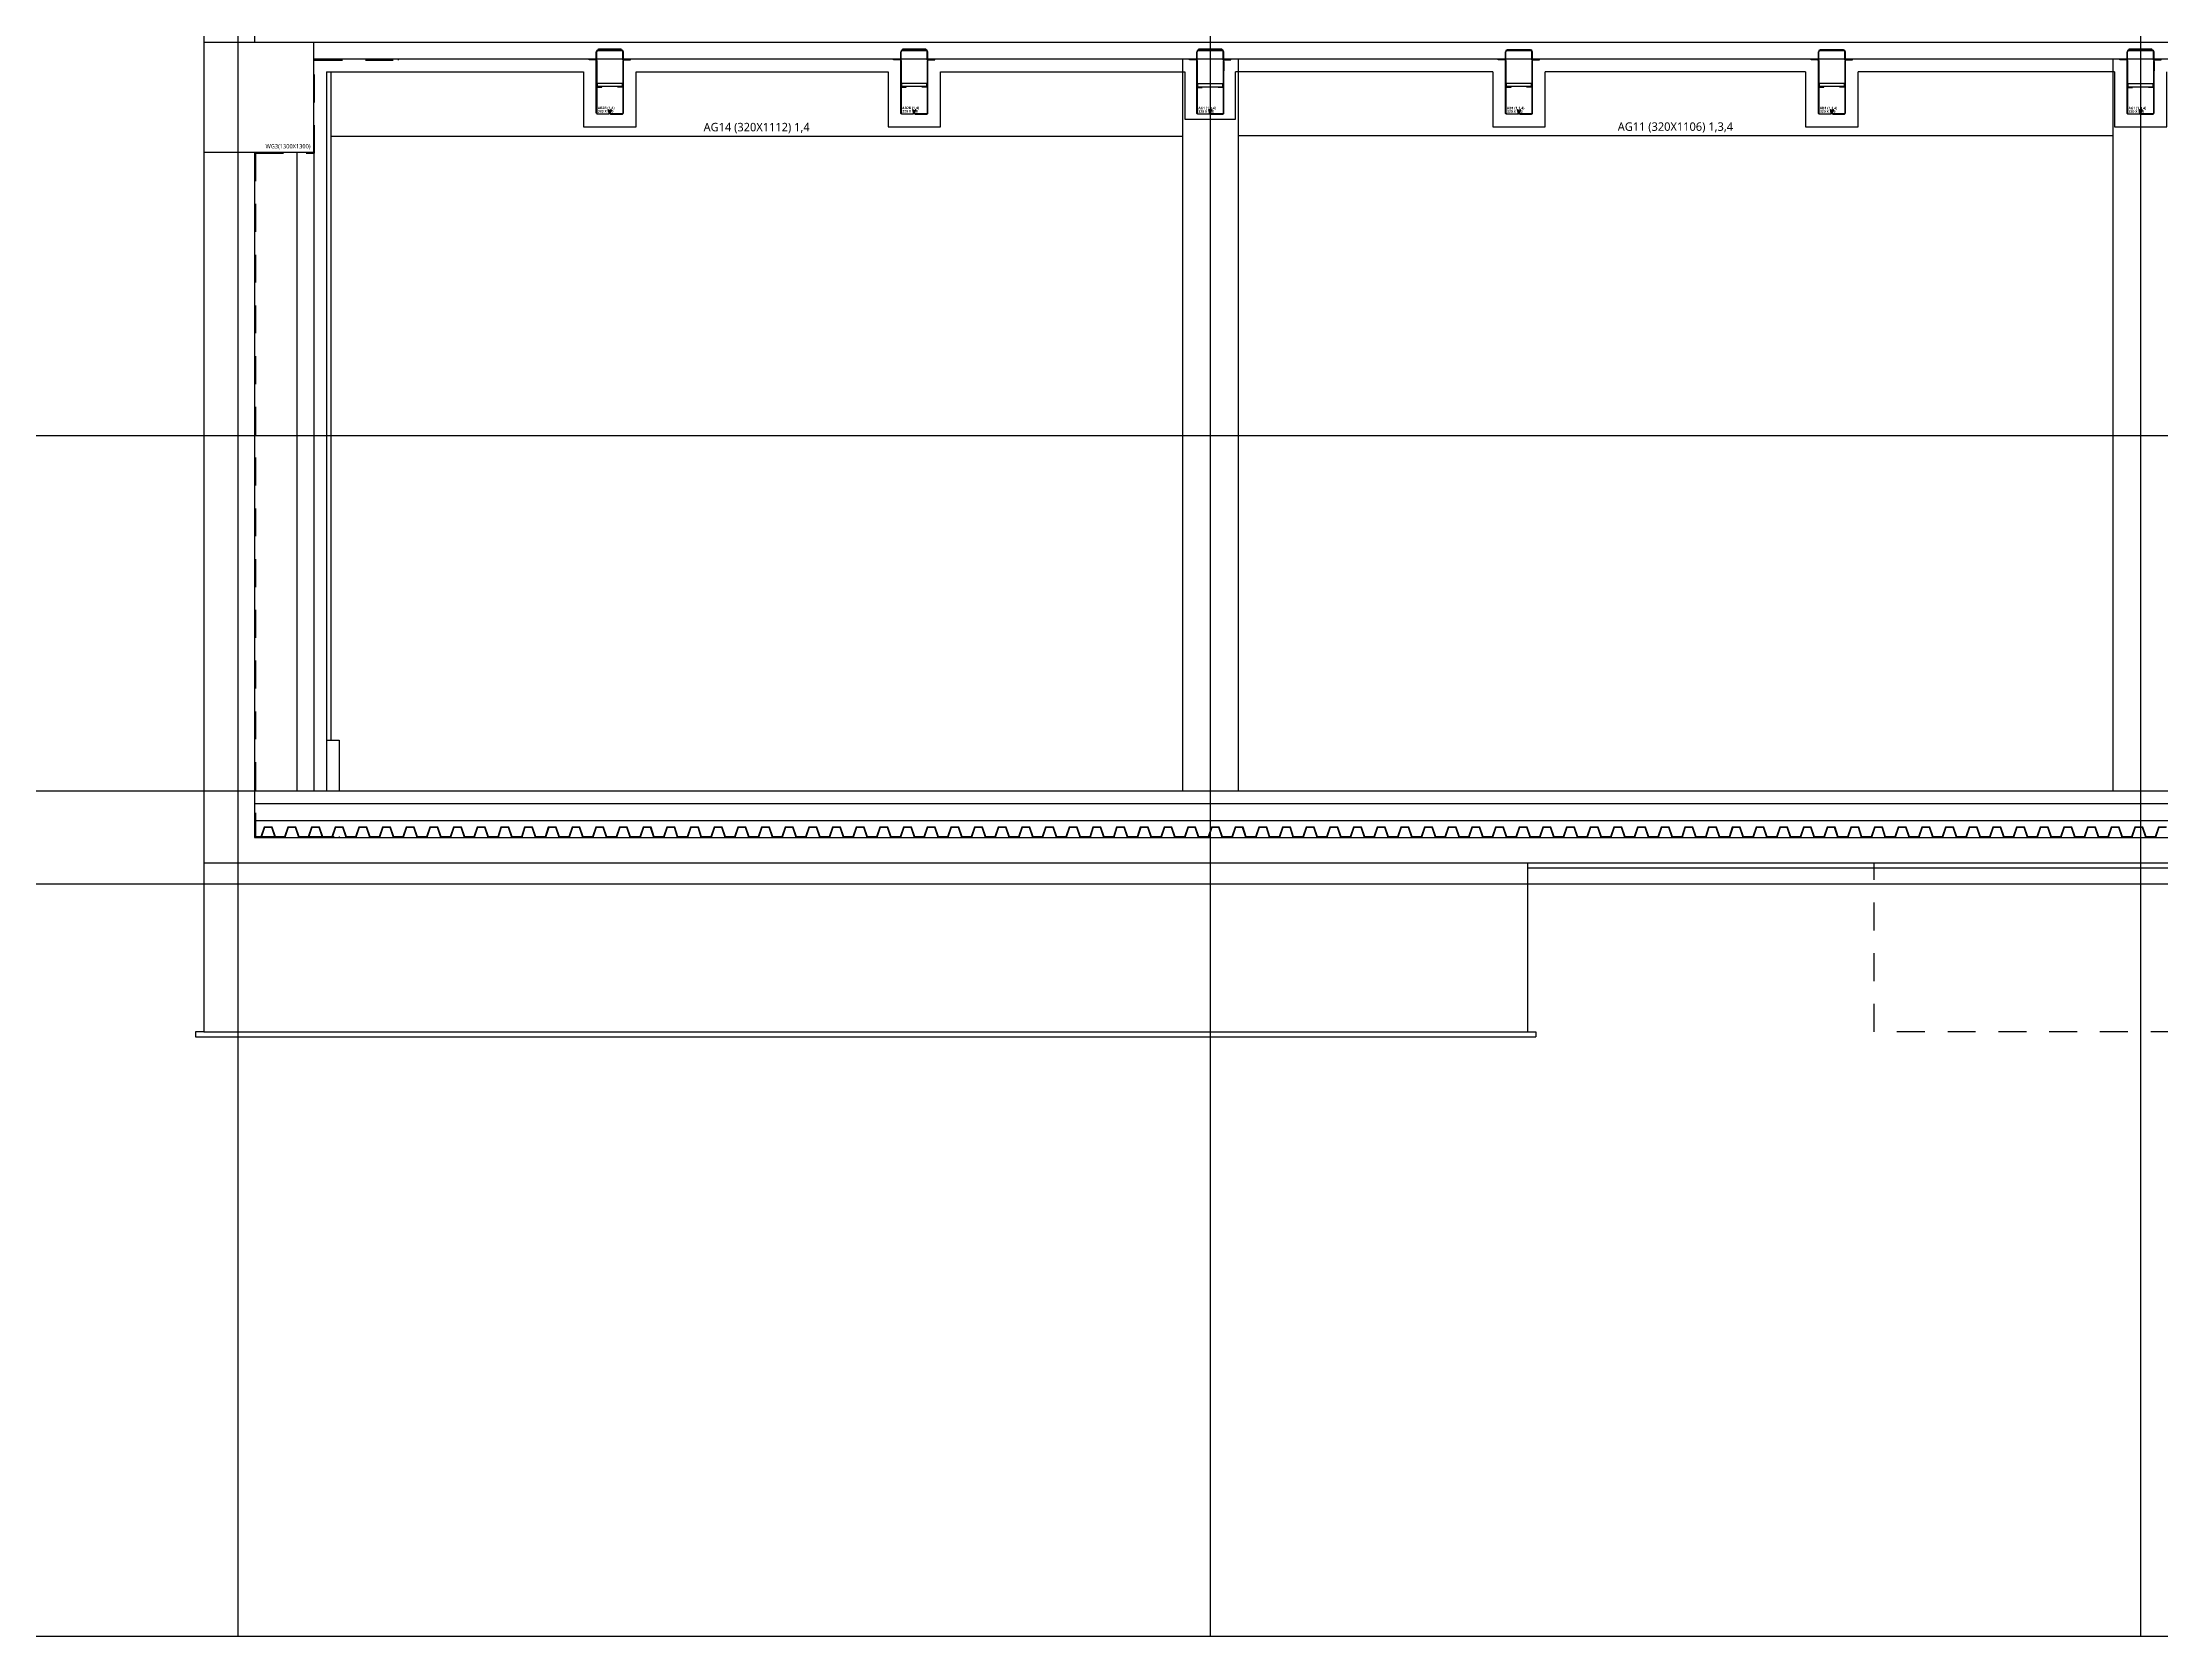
# Model space of a CAD drawing. Header units: millimetres. Extents: x -39468 to 212532, y -94717 to 83483.
# Drawn here: x 37691 to 62749, y 0 to 18850 of the extents above; entities that cross this region are included whole.
import ezdxf
from ezdxf.enums import TextEntityAlignment as Align

# ---------------------------------------------------------------- set-up
doc = ezdxf.new("R2010")
doc.units = ezdxf.units.MM
doc.header["$LTSCALE"] = 300
doc.header["$MEASUREMENT"] = 0
for name, pattern in [('HID', [2, 1.1, -0.9]), ('주단면도-1$0$HID', [2, 1.1, -0.9]), ('주단면도-1$0$STD_CENTER', [66, 60, -2, 2, -2])]:
    doc.linetypes.add(name, pattern=pattern)
doc.layers.get('0').update_dxf_attribs({"linetype": 'CONTINUOUS'})
for name, color, linetype in [('##좌굴방지', 6, 'CONTINUOUS'), ('7FIN', 5, 'CONTINUOUS'), ('HID', 7, 'HID'), ('갈바륨 V-115', 141, 'CONTINUOUS'), ('주단면도-1$0$A-FIN-TYP1', 6, 'CONTINUOUS'), ('주단면도-1$0$A-ST-AXIS-CEN', 252, '주단면도-1$0$STD_CENTER'), ('주단면도-1$0$A-ST-CONC', 2, 'CONTINUOUS'), ('주단면도-1$0$A-WALL-MASN', 3, 'CONTINUOUS'), ('주단면도-1$0$HID', 7, '주단면도-1$0$HID'), ('주단면도-1$0$저온단열', 160, 'CONTINUOUS'), ('충돌방지대 IN', 4, 'CONTINUOUS')]:
    doc.layers.add(name, color=color, linetype=linetype)
doc.layers.add('A-ELEV-LIN2', color=7, linetype='CONTINUOUS', lineweight=25)
doc.layers.add('A-XXXX-NPLT', color=144, linetype='CONTINUOUS', lineweight=15, plot=False)
doc.layers.add('Defpoint', color=161, linetype='CONTINUOUS', plot=False)
doc.layers.add('주단면도-1$0$Defpoint', color=161, linetype='CONTINUOUS', plot=False)
doc.styles.get("Standard").update_dxf_attribs({"font": 'NanumGothicBold.ttf'})
doc.styles.add('맑은고딕', font='malgun.ttf')
pattern_1 = [(45, (-1421.6069, -6790.6264), (-0.25, 0.25), [])]
pattern_2 = [(45, (-26621.6069, -1604.5902), (-0.25, 0.25), [])]

# ---------------------------------------------------------------- blocks, each defined once
blk = doc.blocks.new('G$CA8601C80')
h = blk.add_hatch()
h.set_pattern_fill('ANSI31', color=252, scale=0.1, angle=45, style=0)
h.set_pattern_definition(pattern_1)
h.paths.add_polyline_path([(219, 760), (269, 760), (269, 754), (219, 754)])
h = blk.add_hatch()
h.set_pattern_fill('ANSI31', color=252, scale=0.1, angle=45, style=0)
h.set_pattern_definition(pattern_1)
h.paths.add_polyline_path([(84, 645), (84, 695), (90, 695), (90, 645)])
h = blk.add_hatch()
h.set_pattern_fill('ANSI31', color=252, scale=0.1, angle=45, style=0)
h.set_pattern_definition(pattern_1)
h.paths.add_polyline_path([(404, 645), (404, 695), (398, 695), (398, 645)])
at = {"layer": '##좌굴방지'}
for points in [[(398, 327), (90, 327), (90, 321), (150, 321), (150, 327)], [(98, 327), (98, 367), (390, 367), (390, 327)], [(398, 327), (398, 321), (338, 321), (338, 327)]]:
    blk.add_lwpolyline(points, dxfattribs=at)
at = {"color": 2, "linetype": 'Continuous'}
for p, q in [((105, 760), (383, 760)), ((105, 754), (383, 754)), ((84, 645), (84, 739)), ((84, 645), (90, 645)), ((90, 645), (90, 739)), ((398, 645), (398, 739)), ((404, 645), (398, 645)), ((404, 645), (404, 739))]:
    blk.add_line(p, q, dxfattribs=at)
at = {"color": 3, "linetype": 'Continuous'}
for p, q in [((109, 760), (109, 775)), ((109, 775), (379, 775)), ((109, 760), (379, 760)), ((379, 760), (379, 775))]:
    blk.add_line(p, q, dxfattribs=at)
at = {"color": 7, "linetype": 'Continuous'}
blk.add_line((84, 625), (84, 515), dxfattribs=at)
at = {"color": 2, "linetype": 'Continuous'}
for points in [[(226, 54), (231, 56), (243, 24, -0.520567), (226, 0), (102, 0, -0.414214), (84, 18), (84, 630, 0.413373), (70, 644), (0, 644), (0, 650), (70, 650, -0.413938), (90, 630), (90, 18, 0.414214), (102, 6), (226, 6, 0.520567), (237, 22)], [(262, 54), (257, 56), (245, 24, 0.520567), (262, 0), (386, 0, 0.414214), (404, 18), (404, 630, -0.413373), (418, 644), (488, 644), (488, 650), (418, 650, 0.413938), (398, 630), (398, 18, -0.414214), (386, 6), (262, 6, -0.520567), (251, 22)]]:
    blk.add_lwpolyline(points, format="xyb", close=True, dxfattribs=at)
for centre, radius, start, end in [((105, 739), 21, 90, 180), ((105, 739), 15, 90, 180), ((383, 739), 21, 0, 90), ((383, 739), 15, 0, 90)]:
    blk.add_arc(centre, radius, start, end, dxfattribs=at)
at = {"layer": 'Defpoint', "linetype": 'Continuous'}
for s, p in [('AB2B (1,4)', (102, 76, 103000)), ('320 X 850', (102, 36, 103000))]:
    blk.add_text(s, height=30, dxfattribs=at).set_placement(p, align=Align.MIDDLE_LEFT)
blk = doc.blocks.new('G$C1F1A67B9')
h = blk.add_hatch()
h.set_pattern_fill('ANSI31', color=252, scale=0.1, angle=45, style=0)
h.set_pattern_definition(pattern_2)
h.paths.add_polyline_path([(219, 760), (269, 760), (269, 754), (219, 754)])
h = blk.add_hatch()
h.set_pattern_fill('ANSI31', color=252, scale=0.1, angle=45, style=0)
h.set_pattern_definition(pattern_2)
h.paths.add_polyline_path([(84, 645), (84, 695), (90, 695), (90, 645)])
h = blk.add_hatch()
h.set_pattern_fill('ANSI31', color=252, scale=0.1, angle=45, style=0)
h.set_pattern_definition(pattern_2)
h.paths.add_polyline_path([(404, 645), (404, 695), (398, 695), (398, 645)])
at = {"layer": '##좌굴방지'}
for points in [[(398, 322), (90, 322), (90, 316), (150, 316), (150, 322)], [(98, 322), (98, 362), (390, 362), (390, 322)], [(398, 322), (398, 316), (338, 316), (338, 322)]]:
    blk.add_lwpolyline(points, dxfattribs=at)
at = {"color": 2, "linetype": 'Continuous'}
for p, q in [((105, 760), (383, 760)), ((105, 754), (383, 754)), ((84, 645), (84, 739)), ((84, 645), (90, 645)), ((90, 645), (90, 739)), ((398, 645), (398, 739)), ((404, 645), (398, 645)), ((404, 645), (404, 739))]:
    blk.add_line(p, q, dxfattribs=at)
at = {"color": 3, "linetype": 'Continuous'}
for p, q in [((109, 760), (109, 772)), ((109, 772), (379, 772)), ((109, 760), (379, 760)), ((379, 760), (379, 772))]:
    blk.add_line(p, q, dxfattribs=at)
at = {"color": 7, "linetype": 'Continuous'}
for p, q in [((84, 625), (84, 515)), ((404, 625), (404, 515))]:
    blk.add_line(p, q, dxfattribs=at)
at = {"color": 2, "linetype": 'Continuous'}
for points in [[(226, 54), (231, 56), (243, 24, -0.520567), (226, 0), (102, 0, -0.414214), (84, 18), (84, 630, 0.413373), (70, 644), (0, 644), (0, 650), (70, 650, -0.413938), (90, 630), (90, 18, 0.414214), (102, 6), (226, 6, 0.520567), (237, 22)], [(262, 54), (257, 56), (245, 24, 0.520567), (262, 0), (386, 0, 0.414214), (404, 18), (404, 630, -0.413373), (418, 644), (488, 644), (488, 650), (418, 650, 0.413938), (398, 630), (398, 18, -0.414214), (386, 6), (262, 6, -0.520567), (251, 22)]]:
    blk.add_lwpolyline(points, format="xyb", close=True, dxfattribs=at)
for centre, radius, start, end in [((105, 739), 21, 90, 180), ((105, 739), 15, 90, 180), ((383, 739), 21, 0, 90), ((383, 739), 15, 0, 90)]:
    blk.add_arc(centre, radius, start, end, dxfattribs=at)
at = {"layer": 'Defpoint', "linetype": 'Continuous'}
for s, p in [('AG1 (1,3,4)', (102, 73)), ('320 X 850', (102, 33))]:
    blk.add_text(s, height=30, dxfattribs=at).set_placement(p, align=Align.MIDDLE_LEFT)
blk = doc.blocks.new('G$C4525D29B')
h = blk.add_hatch()
h.set_pattern_fill('ANSI31', color=252, scale=0.1, angle=45, style=0)
h.set_pattern_definition(pattern_1)
h.paths.add_polyline_path([(219, 760), (269, 760), (269, 754), (219, 754)])
h = blk.add_hatch()
h.set_pattern_fill('ANSI31', color=252, scale=0.1, angle=45, style=0)
h.set_pattern_definition(pattern_1)
h.paths.add_polyline_path([(84, 645), (84, 695), (90, 695), (90, 645)])
h = blk.add_hatch()
h.set_pattern_fill('ANSI31', color=252, scale=0.1, angle=45, style=0)
h.set_pattern_definition(pattern_1)
h.paths.add_polyline_path([(404, 645), (404, 695), (398, 695), (398, 645)])
at = {"layer": '##좌굴방지'}
for points in [[(398, 327), (90, 327), (90, 321), (150, 321), (150, 327)], [(98, 327), (98, 367), (390, 367), (390, 327)], [(398, 327), (398, 321), (338, 321), (338, 327)]]:
    blk.add_lwpolyline(points, dxfattribs=at)
at = {"color": 2, "linetype": 'Continuous'}
for p, q in [((105, 760), (383, 760)), ((105, 754), (383, 754)), ((84, 645), (84, 739)), ((84, 645), (90, 645)), ((90, 645), (90, 739)), ((398, 645), (398, 739)), ((404, 645), (398, 645)), ((404, 645), (404, 739))]:
    blk.add_line(p, q, dxfattribs=at)
at = {"color": 3, "linetype": 'Continuous'}
for p, q in [((109, 760), (109, 766)), ((109, 766), (379, 766)), ((109, 760), (379, 760)), ((379, 760), (379, 766))]:
    blk.add_line(p, q, dxfattribs=at)
at = {"color": 7, "linetype": 'Continuous'}
blk.add_line((84, 625), (84, 515), dxfattribs=at)
at = {"color": 2, "linetype": 'Continuous'}
for points in [[(226, 54), (231, 56), (243, 24, -0.520567), (226, 0), (102, 0, -0.414214), (84, 18), (84, 630, 0.413373), (70, 644), (0, 644), (0, 650), (70, 650, -0.413938), (90, 630), (90, 18, 0.414214), (102, 6), (226, 6, 0.520567), (237, 22)], [(262, 54), (257, 56), (245, 24, 0.520567), (262, 0), (386, 0, 0.414214), (404, 18), (404, 630, -0.413373), (418, 644), (488, 644), (488, 650), (418, 650, 0.413938), (398, 630), (398, 18, -0.414214), (386, 6), (262, 6, -0.520567), (251, 22)]]:
    blk.add_lwpolyline(points, format="xyb", close=True, dxfattribs=at)
for centre, radius, start, end in [((105, 739), 21, 90, 180), ((105, 739), 15, 90, 180), ((383, 739), 21, 0, 90), ((383, 739), 15, 0, 90)]:
    blk.add_arc(centre, radius, start, end, dxfattribs=at)
at = {"layer": 'Defpoint', "linetype": 'Continuous'}
for s, p in [('AB1 (1,3,4)', (102, 73)), ('320 X 850', (102, 33))]:
    blk.add_text(s, height=30, dxfattribs=at).set_placement(p, align=Align.MIDDLE_LEFT)

msp = doc.modelspace()

# ---------------------------------------------------------------- linework, layer by layer
msp.add_line((62171, 18650), (62171, 10000))
at = {"layer": '7FIN'}
for points in [[(62807, 9570), (62713, 9570), (62674, 9455), (62566, 9455), (62527, 9570), (62433, 9570), (62394, 9455), (62286, 9455), (62247, 9570), (62153, 9570), (62114, 9455), (62006, 9455), (61967, 9570), (61873, 9570), (61834, 9455), (61726, 9455), (61687, 9570), (61593, 9570), (61554, 9455), (61446, 9455), (61407, 9570), (61313, 9570), (61274, 9455), (61166, 9455), (61127, 9570), (61033, 9570), (60994, 9455), (60886, 9455), (60847, 9570), (60753, 9570), (60714, 9455), (60606, 9455), (60567, 9570), (60473, 9570), (60434, 9455), (60326, 9455), (60287, 9570), (60193, 9570), (60154, 9455), (60046, 9455), (60007, 9570), (59913, 9570), (59874, 9455), (59766, 9455), (59727, 9570), (59633, 9570), (59594, 9455), (59486, 9455), (59447, 9570), (59353, 9570), (59314, 9455), (59206, 9455), (59167, 9570), (59073, 9570), (59034, 9455), (58926, 9455), (58887, 9570), (58793, 9570), (58754, 9455), (58646, 9455), (58607, 9570), (58513, 9570), (58474, 9455), (58366, 9455), (58327, 9570), (58233, 9570), (58194, 9455), (58086, 9455), (58047, 9570), (57953, 9570), (57914, 9455), (57806, 9455), (57767, 9570), (57673, 9570), (57634, 9455), (57526, 9455), (57487, 9570), (57393, 9570), (57354, 9455), (57246, 9455), (57207, 9570), (57113, 9570), (57074, 9455), (56966, 9455), (56927, 9570), (56833, 9570), (56794, 9455), (56686, 9455), (56647, 9570), (56553, 9570), (56514, 9455), (56406, 9455), (56367, 9570), (56273, 9570), (56234, 9455), (56126, 9455), (56087, 9570), (55993, 9570), (55954, 9455), (55846, 9455), (55807, 9570), (55713, 9570), (55674, 9455), (55566, 9455), (55527, 9570), (55433, 9570), (55394, 9455), (55286, 9455), (55247, 9570), (55153, 9570), (55114, 9455), (55006, 9455), (54967, 9570), (54873, 9570), (54834, 9455), (54726, 9455), (54687, 9570), (54593, 9570), (54554, 9455), (54446, 9455), (54407, 9570), (54313, 9570), (54274, 9455), (54166, 9455), (54127, 9570), (54033, 9570), (53994, 9455), (53886, 9455), (53847, 9570), (53753, 9570), (53714, 9455), (53606, 9455), (53567, 9570), (53473, 9570), (53434, 9455), (53326, 9455), (53287, 9570), (53193, 9570), (53154, 9455), (53046, 9455), (53007, 9570), (52913, 9570), (52874, 9455), (52766, 9455), (52727, 9570), (52633, 9570), (52594, 9455), (52486, 9455), (52447, 9570), (52353, 9570), (52314, 9455), (52206, 9455), (52167, 9570), (52073, 9570), (52034, 9455), (51926, 9455), (51887, 9570), (51793, 9570), (51754, 9455), (51646, 9455), (51607, 9570), (51513, 9570), (51474, 9455), (51366, 9455), (51327, 9570), (51233, 9570), (51194, 9455), (51086, 9455), (51047, 9570), (50953, 9570), (50914, 9455), (50806, 9455), (50767, 9570), (50673, 9570), (50634, 9455), (50526, 9455), (50487, 9570), (50393, 9570), (50354, 9455), (50246, 9455), (50207, 9570), (50113, 9570), (50074, 9455), (49966, 9455), (49927, 9570), (49833, 9570), (49794, 9455), (49686, 9455), (49647, 9570), (49553, 9570), (49514, 9455), (49406, 9455), (49367, 9570), (49273, 9570), (49234, 9455), (49126, 9455), (49087, 9570), (48993, 9570), (48954, 9455), (48846, 9455), (48807, 9570), (48713, 9570), (48674, 9455), (48566, 9455), (48527, 9570), (48433, 9570), (48394, 9455), (48286, 9455), (48247, 9570), (48153, 9570), (48114, 9455), (48006, 9455), (47967, 9570), (47873, 9570), (47834, 9455), (47726, 9455), (47687, 9570), (47593, 9570), (47554, 9455), (47446, 9455), (47407, 9570), (47313, 9570), (47274, 9455), (47166, 9455), (47127, 9570), (47033, 9570), (46994, 9455), (46886, 9455), (46847, 9570), (46753, 9570), (46714, 9455), (46606, 9455), (46567, 9570), (46473, 9570), (46434, 9455), (46326, 9455), (46287, 9570), (46193, 9570), (46154, 9455), (46046, 9455), (46007, 9570), (45913, 9570), (45874, 9455), (45766, 9455), (45727, 9570), (45633, 9570), (45594, 9455), (45486, 9455), (45447, 9570), (45353, 9570), (45314, 9455), (45206, 9455), (45167, 9570), (45073, 9570), (45034, 9455), (44926, 9455), (44887, 9570), (44793, 9570), (44754, 9455), (44646, 9455), (44607, 9570), (44513, 9570), (44474, 9455), (44366, 9455), (44327, 9570), (44233, 9570), (44194, 9455), (44086, 9455), (44047, 9570), (43953, 9570), (43914, 9455), (43806, 9455), (43767, 9570), (43673, 9570), (43634, 9455), (43526, 9455), (43487, 9570), (43393, 9570), (43354, 9455), (43246, 9455), (43207, 9570), (43113, 9570), (43074, 9455), (42966, 9455), (42927, 9570), (42833, 9570), (42794, 9455), (42686, 9455), (42647, 9570), (42553, 9570), (42514, 9455), (42406, 9455), (42367, 9570), (42273, 9570), (42234, 9455), (42126, 9455), (42087, 9570), (41993, 9570), (41954, 9455), (41846, 9455), (41807, 9570), (41713, 9570), (41674, 9455), (41566, 9455), (41527, 9570), (41433, 9570), (41394, 9455), (41286, 9455), (41247, 9570), (41153, 9570), (41114, 9455), (41006, 9455), (40967, 9570), (40873, 9570), (40834, 9455), (40726, 9455), (40687, 9570), (40593, 9570), (40554, 9455), (40446, 9455), (40407, 9570), (40313, 9570), (40274, 9455), (40200, 9455)], [(62803, 9565), (62717, 9565), (62678, 9450), (62562, 9450), (62523, 9565), (62437, 9565), (62398, 9450), (62282, 9450), (62243, 9565), (62157, 9565), (62118, 9450), (62002, 9450), (61963, 9565), (61877, 9565), (61838, 9450), (61722, 9450), (61683, 9565), (61597, 9565), (61558, 9450), (61442, 9450), (61403, 9565), (61317, 9565), (61278, 9450), (61162, 9450), (61123, 9565), (61037, 9565), (60998, 9450), (60882, 9450), (60843, 9565), (60757, 9565), (60718, 9450), (60602, 9450), (60563, 9565), (60477, 9565), (60438, 9450), (60322, 9450), (60283, 9565), (60197, 9565), (60158, 9450), (60042, 9450), (60003, 9565), (59917, 9565), (59878, 9450), (59762, 9450), (59723, 9565), (59637, 9565), (59598, 9450), (59482, 9450), (59443, 9565), (59357, 9565), (59318, 9450), (59202, 9450), (59163, 9565), (59077, 9565), (59038, 9450), (58922, 9450), (58883, 9565), (58797, 9565), (58758, 9450), (58642, 9450), (58603, 9565), (58517, 9565), (58478, 9450), (58362, 9450), (58323, 9565), (58237, 9565), (58198, 9450), (58082, 9450), (58043, 9565), (57957, 9565), (57918, 9450), (57802, 9450), (57763, 9565), (57677, 9565), (57638, 9450), (57522, 9450), (57483, 9565), (57397, 9565), (57358, 9450), (57242, 9450), (57203, 9565), (57117, 9565), (57078, 9450), (56962, 9450), (56923, 9565), (56837, 9565), (56798, 9450), (56682, 9450), (56643, 9565), (56557, 9565), (56518, 9450), (56402, 9450), (56363, 9565), (56277, 9565), (56238, 9450), (56122, 9450), (56083, 9565), (55997, 9565), (55958, 9450), (55842, 9450), (55803, 9565), (55717, 9565), (55678, 9450), (55562, 9450), (55523, 9565), (55437, 9565), (55398, 9450), (55282, 9450), (55243, 9565), (55157, 9565), (55118, 9450), (55002, 9450), (54963, 9565), (54877, 9565), (54838, 9450), (54722, 9450), (54683, 9565), (54597, 9565), (54558, 9450), (54442, 9450), (54403, 9565), (54317, 9565), (54278, 9450), (54162, 9450), (54123, 9565), (54037, 9565), (53998, 9450), (53882, 9450), (53843, 9565), (53757, 9565), (53718, 9450), (53602, 9450), (53563, 9565), (53477, 9565), (53438, 9450), (53322, 9450), (53283, 9565), (53197, 9565), (53158, 9450), (53042, 9450), (53003, 9565), (52917, 9565), (52878, 9450), (52762, 9450), (52723, 9565), (52637, 9565), (52598, 9450), (52482, 9450), (52443, 9565), (52357, 9565), (52318, 9450), (52202, 9450), (52163, 9565), (52077, 9565), (52038, 9450), (51922, 9450), (51883, 9565), (51797, 9565), (51758, 9450), (51642, 9450), (51603, 9565), (51517, 9565), (51478, 9450), (51362, 9450), (51323, 9565), (51237, 9565), (51198, 9450), (51082, 9450), (51043, 9565), (50957, 9565), (50918, 9450), (50802, 9450), (50763, 9565), (50677, 9565), (50638, 9450), (50522, 9450), (50483, 9565), (50397, 9565), (50358, 9450), (50242, 9450), (50203, 9565), (50117, 9565), (50078, 9450), (49962, 9450), (49923, 9565), (49837, 9565), (49798, 9450), (49682, 9450), (49643, 9565), (49557, 9565), (49518, 9450), (49402, 9450), (49363, 9565), (49277, 9565), (49238, 9450), (49122, 9450), (49083, 9565), (48997, 9565), (48958, 9450), (48842, 9450), (48803, 9565), (48717, 9565), (48678, 9450), (48562, 9450), (48523, 9565), (48437, 9565), (48398, 9450), (48282, 9450), (48243, 9565), (48157, 9565), (48118, 9450), (48002, 9450), (47963, 9565), (47877, 9565), (47838, 9450), (47722, 9450), (47683, 9565), (47597, 9565), (47558, 9450), (47442, 9450), (47403, 9565), (47317, 9565), (47278, 9450), (47162, 9450), (47123, 9565), (47037, 9565), (46998, 9450), (46882, 9450), (46843, 9565), (46757, 9565), (46718, 9450), (46602, 9450), (46563, 9565), (46477, 9565), (46438, 9450), (46322, 9450), (46283, 9565), (46197, 9565), (46158, 9450), (46042, 9450), (46003, 9565), (45917, 9565), (45878, 9450), (45762, 9450), (45723, 9565), (45637, 9565), (45598, 9450), (45482, 9450), (45443, 9565), (45357, 9565), (45318, 9450), (45202, 9450), (45163, 9565), (45077, 9565), (45038, 9450), (44922, 9450), (44883, 9565), (44797, 9565), (44758, 9450), (44642, 9450), (44603, 9565), (44517, 9565), (44478, 9450), (44362, 9450), (44323, 9565), (44237, 9565), (44198, 9450), (44082, 9450), (44043, 9565), (43957, 9565), (43918, 9450), (43802, 9450), (43763, 9565), (43677, 9565), (43638, 9450), (43522, 9450), (43483, 9565), (43397, 9565), (43358, 9450), (43242, 9450), (43203, 9565), (43117, 9565), (43078, 9450), (42962, 9450), (42923, 9565), (42837, 9565), (42798, 9450), (42682, 9450), (42643, 9565), (42557, 9565), (42518, 9450), (42402, 9450), (42363, 9565), (42277, 9565), (42238, 9450), (42122, 9450), (42083, 9565), (41997, 9565), (41958, 9450), (41842, 9450), (41803, 9565), (41717, 9565), (41678, 9450), (41562, 9450), (41523, 9565), (41437, 9565), (41398, 9450), (41282, 9450), (41243, 9565), (41157, 9565), (41118, 9450), (41002, 9450), (40963, 9565), (40877, 9565), (40838, 9450), (40722, 9450), (40683, 9565), (40597, 9565), (40558, 9450), (40442, 9450), (40403, 9565), (40317, 9565), (40278, 9450), (40200, 9450)]]:
    msp.add_lwpolyline(points, dxfattribs=at)
at = {"layer": 'A-ELEV-LIN2'}
for p, q in [((51171, 18650), (51171, 10000)), ((51829, 18650), (51829, 10000)), ((51171, 17738), (41100, 17738)), ((62171, 17744), (51829, 17744))]:
    msp.add_line(p, q, dxfattribs=at)
at = {"layer": 'HID', "color": 8}
for p, q in [((40210, 17540), (40210, 9460)), ((40210, 9460), (41200, 9460)), ((41200, 9460), (41200, 9450))]:
    msp.add_line(p, q, dxfattribs=at)
msp.add_lwpolyline([(40210, 17540), (40910, 17540), (40910, 18640), (41900, 18640), (41900, 18650)], dxfattribs=at)
at = {"layer": '갈바륨 V-115'}
msp.add_line((41100, 18500), (41100, 10600), dxfattribs=at)
at = {"layer": '주단면도-1$0$A-FIN-TYP1'}
for p, q in [((40200, 10000), (84100, 10000)), ((55250, 9090), (84100, 9090)), ((39600, 7150), (39500, 7150)), ((39500, 7150), (39500, 7090)), ((39500, 7090), (55350, 7090)), ((55250, 7150), (55350, 7150)), ((55350, 7150), (55350, 7090))]:
    msp.add_line(p, q, dxfattribs=at)
at = {"layer": '주단면도-1$0$A-ST-AXIS-CEN', "linetype": 'Continuous'}
for p, q in [((40000, 55500), (40000, 0)), ((51500, 55500), (51500, 0)), ((62500, 55500), (62500, 0)), ((0, 14200), (153521, 14200)), ((0, 10000), (84100, 10000)), ((0, 8900), (153521, 8900))]:
    msp.add_line(p, q, dxfattribs=at)
at = {"layer": '주단면도-1$0$A-ST-CONC'}
for p, q in [((39600, 26900), (39600, 17550)), ((40200, 25350), (40200, 18850)), ((81675, 18850), (40900, 18850)), ((81675, 18650), (40900, 18650)), ((39600, 17550), (39600, 7150)), ((39600, 17550), (39600, 17550)), ((40200, 17550), (40200, 9450)), ((40200, 9450), (84100, 9450)), ((39600, 9150), (84100, 9150)), ((55250, 9150), (55250, 7150)), ((39600, 7150), (55250, 7150))]:
    msp.add_line(p, q, dxfattribs=at)
msp.add_lwpolyline([(39600, 17550), (40900, 17550), (40900, 18850), (39600, 18850)], close=True, dxfattribs=at)
at = {"layer": '주단면도-1$0$A-WALL-MASN'}
for p, q in [((40700, 17550), (40700, 10000)), ((40900, 17550), (40900, 10000))]:
    msp.add_line(p, q, dxfattribs=at)
at = {"layer": '주단면도-1$0$Defpoint'}
msp.add_line((153521, 0), (0, 0), dxfattribs=at)
msp.add_line((153521, 0), (0, 0), dxfattribs=at)
at = {"layer": '주단면도-1$0$HID'}
msp.add_lwpolyline([(59350, 9150), (65950, 9150), (65950, 7150), (59350, 7150)], close=True, dxfattribs=at)
at = {"layer": '주단면도-1$0$저온단열'}
for p, q in [((41050, 18500), (41050, 10000)), ((54840, 18500), (51800, 18500)), ((58540, 18500), (55460, 18500)), ((62190, 18500), (59160, 18500)), ((40200, 9850), (84100, 9850)), ((40200, 9650), (84100, 9650))]:
    msp.add_line(p, q, dxfattribs=at)
for points in [[(41050, 18500), (44090, 18500), (44090, 17850), (44258, 17850), (44710, 17850), (44710, 18018), (44710, 18500), (47690, 18500), (47690, 17850), (48310, 17850), (48310, 18500), (51200, 18500)], [(51200, 18500), (51200, 17944), (51800, 17944), (51800, 18500)], [(54840, 18500), (54840, 17850), (55460, 17850), (55460, 18500)], [(58540, 18500), (58540, 17850), (59160, 17850), (59160, 18500)], [(62190, 18500), (62190, 17850), (62810, 17850), (62810, 18500)]]:
    msp.add_lwpolyline(points, dxfattribs=at)
at = {"layer": '충돌방지대 IN'}
for p, q in [((41050, 10600), (41200, 10600)), ((41050, 10600), (41050, 10000)), ((41200, 10600), (41200, 10000))]:
    msp.add_line(p, q, dxfattribs=at)

# ---------------------------------------------------------------- block references
for name, p in [('G$CA8601C80', (44156, 18000)), ('G$CA8601C80', (47756, 18000)), ('G$C1F1A67B9', (51256, 18000)), ('G$C4525D29B', (54906, 18000)), ('G$C4525D29B', (58606, 18000)), ('G$C1F1A67B9', (62256, 18000))]:
    msp.add_blockref(name, p)

# ---------------------------------------------------------------- texts
at = {"layer": 'A-XXXX-NPLT', "style": '맑은고딕'}
for s, height, p in [('AG14 (320X1112) 1,4', 100, (46136, 17838)), ('AG11 (320X1106) 1,3,4', 100, (57000, 17844)), ('WG3(1300X1300)', 50, (40595, 17617))]:
    msp.add_text(s, height=height, dxfattribs=at).set_placement(p, align=Align.MIDDLE)

doc.saveas('drawing.dxf')
